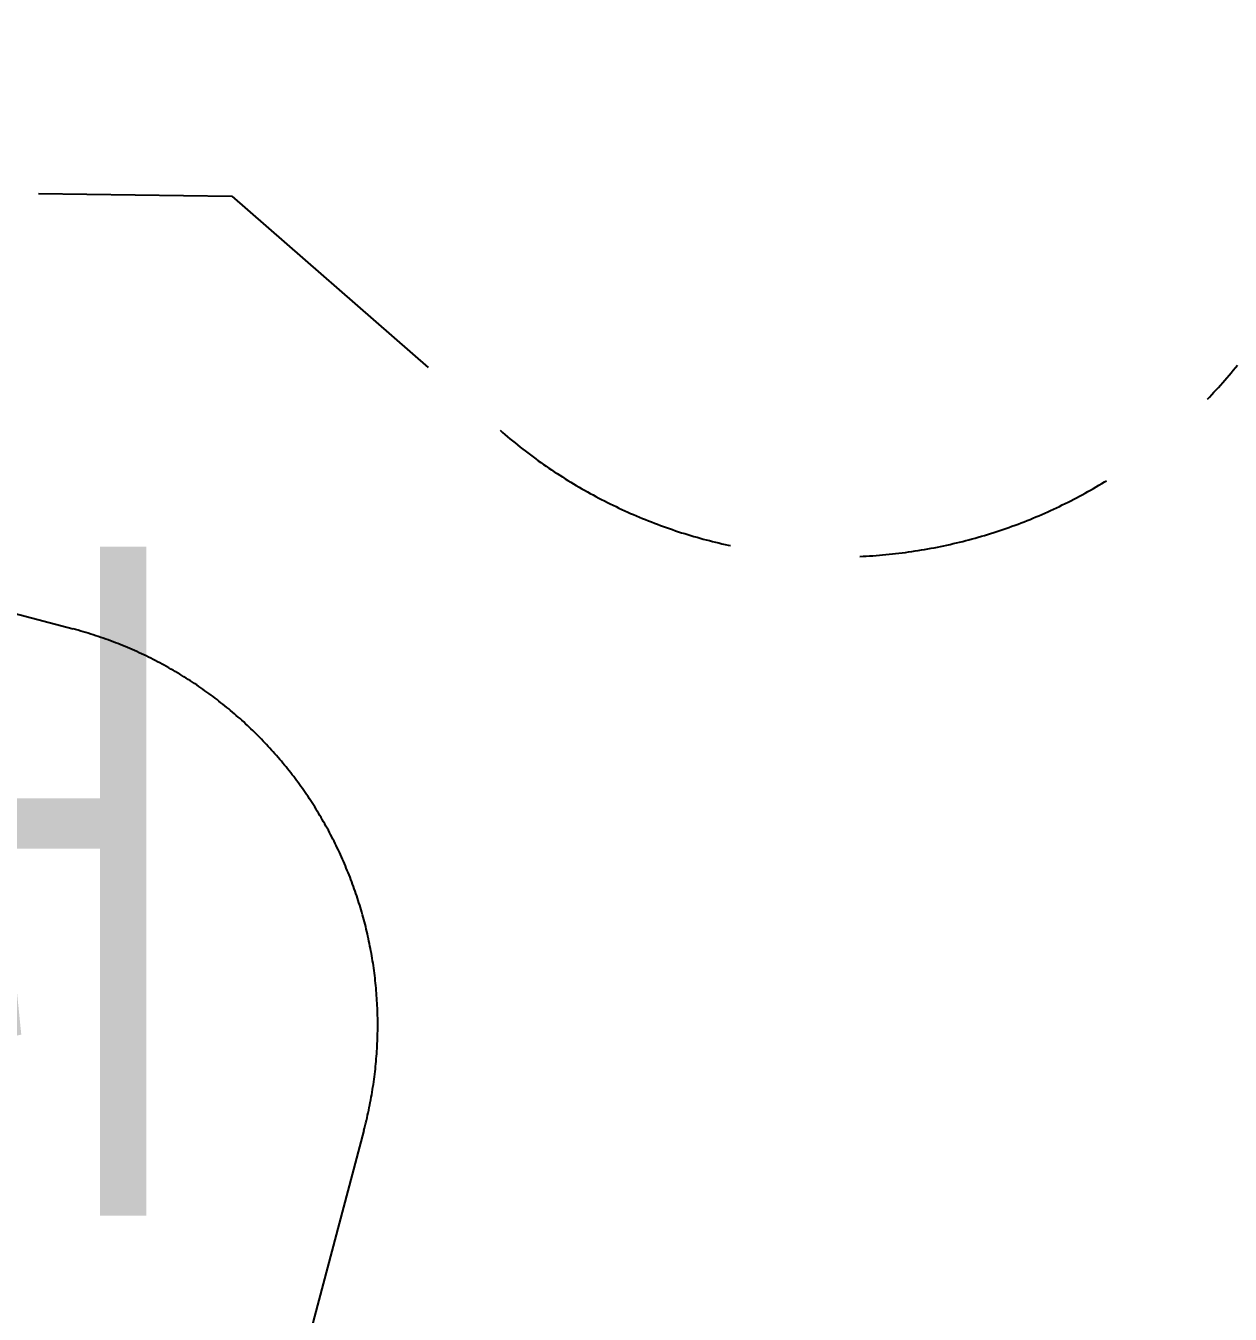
# Model space of a CAD drawing. Header units: millimetres. Extents: x 1145859089 to 1147511753, y -1047484727 to -1047247487.
# Drawn here: x 1146331349 to 1146334284, y -1047393930 to -1047390789 of the extents above; entities that cross this region are included whole.
import ezdxf
from ezdxf.xclip import XClip

# ---------------------------------------------------------------- set-up
doc = ezdxf.new("R2010")
doc.units = ezdxf.units.MM
doc.header["$LTSCALE"] = 100
doc.header["$MEASUREMENT"] = 0
doc.header["$XCLIPFRAME"] = 2
for name, pattern in [('CENTERX2', [4, 2.5, -0.5, 0.5, -0.5]), ('단지배치도$0$DASHED2', [0.375, 0.25, -0.125]), ('단지배치도$0$HIDDEN', [9.525, 6.35, -3.175])]:
    doc.linetypes.add(name, pattern=pattern)
doc.layers.get('0').update_dxf_attribs({"linetype": 'CONTINUOUS'})
for name, color, linetype in [('L-지중매입', 3, 'CENTERX2'), ('XREF', 135, 'CONTINUOUS'), ('단지배치도$0$S240910', 33, 'CONTINUOUS'), ('단지배치도$0$W240910', 135, 'CONTINUOUS')]:
    doc.layers.add(name, color=color, linetype=linetype)
doc.styles.add('단지배치도$0$WS1', font='romans.shx', dxfattribs={"width": 0.8, "bigfont": 'whgtxt.shx'})

# ---------------------------------------------------------------- blocks, each defined once
blk = doc.blocks.new('단지배치도$0$zw$9902')
at = {"layer": '단지배치도$0$W240910', "linetype": '단지배치도$0$DASHED2', "ltscale": 500}
for p, q in [((58484.6, -19741.5, 0), (62790.6, -20889.7, 0)), ((63499.3, -22112.8, 0), (63329.2, -22752.7, 0))]:
    blk.add_line(p, q, dxfattribs=at)
at = {"layer": '단지배치도$0$W240910', "linetype": '단지배치도$0$HIDDEN'}
for p, q in [((61754.2, -19814, -333088), (63177.6, -19834.7, -333088)), ((63177.6, -19834.7, -333088), (63831.2, -20405.5, -333088))]:
    blk.add_line(p, q, dxfattribs=at)
at = {"layer": '단지배치도$0$W240910'}
blk.add_arc((63701.1, -21072.3, 0), 6000, 0, 81.78679, dxfattribs=at)
at = {"layer": '단지배치도$0$W240910', "linetype": '단지배치도$0$HIDDEN'}
blk.add_arc((64653.5, -19464.1, -333088), 1250, 228.8641, 321.2484, dxfattribs=at)
at = {"layer": '단지배치도$0$W240910', "linetype": '단지배치도$0$DASHED2', "ltscale": 500}
blk.add_arc((62532.9, -21855.9, 0), 1000, 345.1146, 75.0686, dxfattribs=at)
at = {"layer": '단지배치도$0$S240910', "style": '단지배치도$0$WS1', "width": 0.8}
blk.add_text('어린이놀이터', height=1500, dxfattribs=at).set_placement((55525.7, -22321.5))
blk = doc.blocks.new('단지배치도')
blk.add_blockref('단지배치도$0$zw$9902', (141034.2, 142437.2))

msp = doc.modelspace()

# ---------------------------------------------------------------- linework, layer by layer
at = {"layer": 'L-지중매입', "ltscale": 2}
msp.add_arc((1146317135.449817, -1047407798.04202), 28876.681482, 32.6947402538, 60.3146195145, dxfattribs=at)

# ---------------------------------------------------------------- block references
at = {"layer": 'XREF'}
ref = msp.add_blockref('단지배치도', (1146127639.433662, -1047513806.462535), dxfattribs=at)
XClip(ref).set_block_clipping_path([(72982.4064819524, 34919.7593965302), (360382.4067475507, 255319.7593436702)])

doc.saveas('drawing.dxf')
